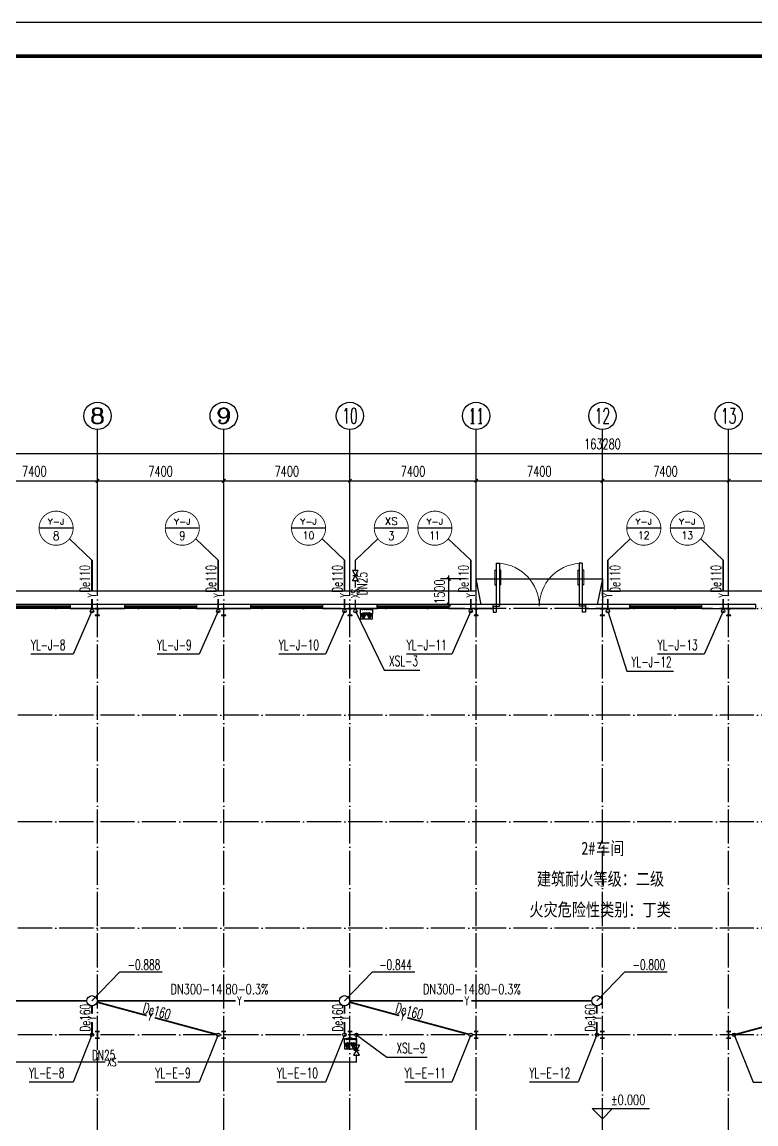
# Model space of a CAD drawing. Extents: x 13158459 to 15902229, y -1299598 to 28366.
# Drawn here: x 13963988 to 14007008, y -269868 to -205243 of the extents above; entities that cross this region are included whole.
import ezdxf
from ezdxf.enums import TextEntityAlignment as Align

# ---------------------------------------------------------------- set-up
doc = ezdxf.new("R2010")
doc.units = 0
doc.header["$LTSCALE"] = 1000
doc.header["$MEASUREMENT"] = 0
doc.linetypes.add('DOTE', pattern=[2.42, 2, -0.2, 0.02, -0.2])
for name, color, linetype in [('AXIS', 3, 'Continuous'), ('AXIS_TEXT', 7, 'Continuous'), ('COLUMN', 2, 'Continuous'), ('DIM_ELEV', 3, 'Continuous'), ('DIM_消防', 3, 'Continuous'), ('DIM_雨水', 3, 'Continuous'), ('DOTE', 8, 'DOTE'), ('EQUIP_消防', 7, 'Continuous'), ('PIPE-消防', 1, 'Continuous'), ('PIPE-雨水', 4, 'Continuous'), ('PUB_DIM', 3, 'Continuous'), ('PUB_TEXT', 7, 'Continuous'), ('TEXT_消防', 7, 'Continuous'), ('TEXT_雨水', 7, 'Continuous'), ('TK', 4, 'Continuous'), ('TWT_LEAD', 3, 'Continuous'), ('TWT_TEXT', 7, 'Continuous'), ('VALVE_消防', 7, 'Continuous'), ('VPIPE-消防', 1, 'Continuous'), ('VPIPE-雨水', 4, 'Continuous'), ('WALL-PARAPET', 6, 'Continuous'), ('WELL_雨水', 4, 'Continuous'), ('WINDOW', 4, 'Continuous')]:
    doc.layers.add(name, color=color, linetype=linetype)
doc.styles.add('_TCH_AXIS', font='COMPLEX', dxfattribs={"bigfont": 'GBCBIG'})
doc.styles.add('_TCH_DIM', font='SIMPLEX', dxfattribs={"bigfont": 'GBCBIG'})
doc.styles.add('_TCH_DIM_T3', font='SIMPLEX', dxfattribs={"width": 0.705882, "bigfont": 'GBCBIG'})
doc.styles.add('_TWT_CIRCLE', font='COMPLEX', dxfattribs={"width": 1.1, "height": 3, "bigfont": 'HZTXT'})
doc.styles.add('_TWT_PIPEDN', font='SIMPLEX', dxfattribs={"width": 0.8, "height": 3, "bigfont": 'HZTXT'})
doc.styles.add('_TWT_PIPETEXT', font='COMPLEX', dxfattribs={"width": 0.8, "height": 2.5, "bigfont": 'HZTXT'})
doc.styles.add('_TWT_SERIAL', font='COMPLEX', dxfattribs={"width": 0.8, "height": 3, "bigfont": 'HZTXT'})
doc.styles.add('COMPLEX', font='COMPLEX')
doc.styles.add('YAYA', font='', dxfattribs={"width": 0.8, "height": 1})
doc.styles.get('YAYA').set_extended_font_data('SimSun')
doc.dimstyles.new('_TCH_ARCH&&200', dxfattribs={"dimtxt": 595, "dimasz": 200, "dimexe": 500, "dimexo": 600, "dimgap": 252.5, "dimtad": 1, "dimdec": 0, "dimzin": 0, "dimdsep": 46, "dimtxsty": '_TCH_DIM_T3', "dimblk": 'ARCHTICK', "dimcen": 0.09, "dimclrt": 7, "dimazin": 2, "dimtfac": 1, "dimtdec": 0, "dimtix": 1, "dimtmove": 2, "dimatfit": 3, "dimfxl": 0, "dimtolj": 1, "dimtzin": 0, "dimarcsym": 0})

# ---------------------------------------------------------------- blocks, each defined once
blk = doc.blocks.new('A$C797E1D2B')
at = {"layer": 'COLUMN'}
h = blk.add_hatch(color=256, dxfattribs=at)
h.paths.add_polyline_path([(125, 400), (250, 400), (250, 388), (130, 388), (130, 200), (125, 200)])
h.paths.add_polyline_path([(0, 400), (125, 400), (125, 200), (120, 200), (120, 388), (0, 388)])
h.paths.add_polyline_path([(0, 12), (120, 12), (120, 200), (125, 200), (125, 0), (0, 0)])
h.paths.add_polyline_path([(125, 200), (130, 200), (130, 12), (250, 12), (250, 0), (125, 0)])
blk.add_lwpolyline([(250, 0), (250, 12), (130, 12), (130, 388), (250, 388), (250, 400), (0, 400), (0, 388), (120, 388), (120, 12), (0, 12), (0, 0)], close=True, dxfattribs=at)
blk = doc.blocks.new('消防软管卷盘')
blk.add_lwpolyline([(4963954, 151899), (4963954, 150312), (4964641, 150312), (4964641, 151899)], close=True)
for points, const_width in [([(4964134, 151704), (4964482, 151704)], 1), ([(4964134, 151566), (4964482, 151566)], 1), ([(4964134, 151428), (4964482, 151428)], 1), ([(4964134, 151290), (4964482, 151290)], 1), ([(4964134, 151152), (4964482, 151152)], 1), ([(4964134, 151014), (4964482, 151014)], 0.1), ([(4964134, 150876), (4964482, 150876)], 1), ([(4964134, 150738), (4964482, 150738)], 1), ([(4964150, 150600), (4964499, 150600)], 1), ([(4964150, 150462), (4964499, 150462)], 1)]:
    blk.add_lwpolyline(points, dxfattribs=dict(const_width=const_width))
for centre, start, end in [((4964134, 151636), 90, 270), ((4964134, 151360), 90, 270), ((4964134, 151084), 90, 270), ((4964482, 151498), 270, 90), ((4964482, 151222), 270, 90), ((4964482, 150946), 270, 90), ((4964134, 150808), 90, 270), ((4964150, 150532), 90, 270), ((4964499, 150670), 270, 90)]:
    blk.add_arc(centre, 69, start, end)
blk = doc.blocks.new('$TwtSys$00000546')
h = blk.add_hatch()
h.set_pattern_fill('ANSI31', color=256, scale=200, style=0)
h.set_pattern_definition([(45, (-38543.802, -6670.83), (-17.67767, 17.67767), [])])
h.paths.add_polyline_path([(-65, 174), (65, 174), (65, 44), (-65, 44)])
for points in [[(0, 344), (-198, 0), (198, 0)], [(-65, 174), (65, 174), (65, 44), (-65, 44)]]:
    blk.add_lwpolyline(points, close=True)
blk = doc.blocks.new('92623')
blk.add_lwpolyline([(8910066, 83014), (8909273, 83014), (8909273, 82670), (8910066, 82670)], close=True)
at = {"xscale": -0.5, "yscale": 0.5, "zscale": 0.5, "rotation": 89.99999999998747}
blk.add_blockref('消防软管卷盘', (8985223, 2565334), dxfattribs=at)
at = {"layer": 'EQUIP_消防', "color": 8, "rotation": 180}
for p in [(8909471, 83014), (8909868, 83014)]:
    blk.add_blockref('$TwtSys$00000546', p, dxfattribs=at)
blk = doc.blocks.new('GeYuanFrame_82261577', base_point=(20.09, 4.53))
at = {"layer": 'TK'}
blk.add_lwpolyline([(20.09, 4.53), (20.09, 598.53), (1071.09, 598.53), (1071.09, 4.53)], close=True, dxfattribs=at)
at = {"layer": 'TK', "const_width": 1}
blk.add_lwpolyline([(45.09, 588.53), (1061.09, 588.53), (1061.09, 14.53), (45.09, 14.53)], close=True, dxfattribs=at)
blk = doc.blocks.new('_AXISO')
blk.add_circle((0, 0), 0.5)
at = {"layer": 'AXIS_TEXT', "style": 'COMPLEX', "width": 1.041667}
blk.add_attdef('A', text='', height=0.56, dxfattribs=at).set_placement((-0.25, -0.28), (0.25, -0.28), align=Align.FIT)
blk = doc.blocks.new('_ArchTick')
at = {"color": 0, "linetype": 'ByBlock', "const_width": 0.4}
blk.add_lwpolyline([(-0.5, -0.5), (0.5, 0.5)], dxfattribs=at)
blk = doc.blocks.new('*D160')
at = {"layer": 'AXIS', "color": 0, "lineweight": -2}
for p, q in [((13916368, -236543), (13916368, -230043)), ((14079648, -236543), (14079648, -230043)), ((13916368, -230543), (14079648, -230543))]:
    blk.add_line(p, q, dxfattribs=at)
at = {"layer": 'Defpoints', "color": 0}
for p in [(14079648, -230543), (13916368, -237143), (14079648, -237143)]:
    blk.add_point(p, dxfattribs=at)
at = {"layer": 'AXIS', "color": 0, "lineweight": -2, "xscale": 200, "yscale": 200, "zscale": 200, "rotation": 180}
blk.add_blockref('_ArchTick', (13916368, -230543), dxfattribs=at)
at = {"layer": 'AXIS', "color": 0, "lineweight": -2, "xscale": 200, "yscale": 200, "zscale": 200}
blk.add_blockref('_ArchTick', (14079648, -230543), dxfattribs=at)
at = {"layer": 'AXIS', "color": 7, "insert": (13998008, -229993), "char_height": 595, "attachment_point": 5, "style": '_TCH_DIM_T3'}
blk.add_mtext('\\A1;163280', dxfattribs=at)
blk = doc.blocks.new('*D168')
at = {"layer": 'AXIS', "color": 0, "lineweight": -2}
for p, q in [((13961008, -236543), (13961008, -231643)), ((13968408, -236543), (13968408, -231643)), ((13961008, -232143), (13968408, -232143))]:
    blk.add_line(p, q, dxfattribs=at)
at = {"layer": 'Defpoints', "color": 0}
for p in [(13968408, -232143), (13961008, -237143), (13968408, -237143)]:
    blk.add_point(p, dxfattribs=at)
at = {"layer": 'AXIS', "color": 0, "lineweight": -2, "xscale": 200, "yscale": 200, "zscale": 200, "rotation": 180}
blk.add_blockref('_ArchTick', (13961008, -232143), dxfattribs=at)
at = {"layer": 'AXIS', "color": 0, "lineweight": -2, "xscale": 200, "yscale": 200, "zscale": 200}
blk.add_blockref('_ArchTick', (13968408, -232143), dxfattribs=at)
at = {"layer": 'AXIS', "color": 7, "insert": (13964708, -231593), "char_height": 595, "attachment_point": 5, "style": '_TCH_DIM_T3'}
blk.add_mtext('\\A1;7400', dxfattribs=at)
blk = doc.blocks.new('*D169')
at = {"layer": 'AXIS', "color": 0, "lineweight": -2}
for p, q in [((13968408, -236543), (13968408, -231643)), ((13975808, -236543), (13975808, -231643)), ((13968408, -232143), (13975808, -232143))]:
    blk.add_line(p, q, dxfattribs=at)
at = {"layer": 'Defpoints', "color": 0}
for p in [(13975808, -232143), (13968408, -237143), (13975808, -237143)]:
    blk.add_point(p, dxfattribs=at)
at = {"layer": 'AXIS', "color": 0, "lineweight": -2, "xscale": 200, "yscale": 200, "zscale": 200, "rotation": 180}
blk.add_blockref('_ArchTick', (13968408, -232143), dxfattribs=at)
at = {"layer": 'AXIS', "color": 0, "lineweight": -2, "xscale": 200, "yscale": 200, "zscale": 200}
blk.add_blockref('_ArchTick', (13975808, -232143), dxfattribs=at)
at = {"layer": 'AXIS', "color": 7, "insert": (13972108, -231593), "char_height": 595, "attachment_point": 5, "style": '_TCH_DIM_T3'}
blk.add_mtext('\\A1;7400', dxfattribs=at)
blk = doc.blocks.new('*D170')
at = {"layer": 'AXIS', "color": 0, "lineweight": -2}
for p, q in [((13975808, -236543), (13975808, -231643)), ((13983208, -236543), (13983208, -231643)), ((13975808, -232143), (13983208, -232143))]:
    blk.add_line(p, q, dxfattribs=at)
at = {"layer": 'Defpoints', "color": 0}
for p in [(13983208, -232143), (13975808, -237143), (13983208, -237143)]:
    blk.add_point(p, dxfattribs=at)
at = {"layer": 'AXIS', "color": 0, "lineweight": -2, "xscale": 200, "yscale": 200, "zscale": 200, "rotation": 180}
blk.add_blockref('_ArchTick', (13975808, -232143), dxfattribs=at)
at = {"layer": 'AXIS', "color": 0, "lineweight": -2, "xscale": 200, "yscale": 200, "zscale": 200}
blk.add_blockref('_ArchTick', (13983208, -232143), dxfattribs=at)
at = {"layer": 'AXIS', "color": 7, "insert": (13979508, -231593), "char_height": 595, "attachment_point": 5, "style": '_TCH_DIM_T3'}
blk.add_mtext('\\A1;7400', dxfattribs=at)
blk = doc.blocks.new('*D171')
at = {"layer": 'AXIS', "color": 0, "lineweight": -2}
for p, q in [((13983208, -236543), (13983208, -231643)), ((13990608, -236543), (13990608, -231643)), ((13983208, -232143), (13990608, -232143))]:
    blk.add_line(p, q, dxfattribs=at)
at = {"layer": 'Defpoints', "color": 0}
for p in [(13990608, -232143), (13983208, -237143), (13990608, -237143)]:
    blk.add_point(p, dxfattribs=at)
at = {"layer": 'AXIS', "color": 0, "lineweight": -2, "xscale": 200, "yscale": 200, "zscale": 200, "rotation": 180}
blk.add_blockref('_ArchTick', (13983208, -232143), dxfattribs=at)
at = {"layer": 'AXIS', "color": 0, "lineweight": -2, "xscale": 200, "yscale": 200, "zscale": 200}
blk.add_blockref('_ArchTick', (13990608, -232143), dxfattribs=at)
at = {"layer": 'AXIS', "color": 7, "insert": (13986908, -231593), "char_height": 595, "attachment_point": 5, "style": '_TCH_DIM_T3'}
blk.add_mtext('\\A1;7400', dxfattribs=at)
blk = doc.blocks.new('*D172')
at = {"layer": 'AXIS', "color": 0, "lineweight": -2}
for p, q in [((13990608, -236543), (13990608, -231643)), ((13998008, -236543), (13998008, -231643)), ((13990608, -232143), (13998008, -232143))]:
    blk.add_line(p, q, dxfattribs=at)
at = {"layer": 'Defpoints', "color": 0}
for p in [(13998008, -232143), (13990608, -237143), (13998008, -237143)]:
    blk.add_point(p, dxfattribs=at)
at = {"layer": 'AXIS', "color": 0, "lineweight": -2, "xscale": 200, "yscale": 200, "zscale": 200, "rotation": 180}
blk.add_blockref('_ArchTick', (13990608, -232143), dxfattribs=at)
at = {"layer": 'AXIS', "color": 0, "lineweight": -2, "xscale": 200, "yscale": 200, "zscale": 200}
blk.add_blockref('_ArchTick', (13998008, -232143), dxfattribs=at)
at = {"layer": 'AXIS', "color": 7, "insert": (13994308, -231593), "char_height": 595, "attachment_point": 5, "style": '_TCH_DIM_T3'}
blk.add_mtext('\\A1;7400', dxfattribs=at)
blk = doc.blocks.new('*D173')
at = {"layer": 'AXIS', "color": 0, "lineweight": -2}
for p, q in [((13998008, -236543), (13998008, -231643)), ((14005408, -236543), (14005408, -231643)), ((13998008, -232143), (14005408, -232143))]:
    blk.add_line(p, q, dxfattribs=at)
at = {"layer": 'Defpoints', "color": 0}
for p in [(14005408, -232143), (13998008, -237143), (14005408, -237143)]:
    blk.add_point(p, dxfattribs=at)
at = {"layer": 'AXIS', "color": 0, "lineweight": -2, "xscale": 200, "yscale": 200, "zscale": 200, "rotation": 180}
blk.add_blockref('_ArchTick', (13998008, -232143), dxfattribs=at)
at = {"layer": 'AXIS', "color": 0, "lineweight": -2, "xscale": 200, "yscale": 200, "zscale": 200}
blk.add_blockref('_ArchTick', (14005408, -232143), dxfattribs=at)
at = {"layer": 'AXIS', "color": 7, "insert": (14001708, -231593), "char_height": 595, "attachment_point": 5, "style": '_TCH_DIM_T3'}
blk.add_mtext('\\A1;7400', dxfattribs=at)
blk = doc.blocks.new('*D174')
at = {"layer": 'AXIS', "color": 0, "lineweight": -2}
for p, q in [((14005408, -236543), (14005408, -231643)), ((14012808, -236543), (14012808, -231643)), ((14005408, -232143), (14012808, -232143))]:
    blk.add_line(p, q, dxfattribs=at)
at = {"layer": 'Defpoints', "color": 0}
for p in [(14012808, -232143), (14005408, -237143), (14012808, -237143)]:
    blk.add_point(p, dxfattribs=at)
at = {"layer": 'AXIS', "color": 0, "lineweight": -2, "xscale": 200, "yscale": 200, "zscale": 200, "rotation": 180}
blk.add_blockref('_ArchTick', (14005408, -232143), dxfattribs=at)
at = {"layer": 'AXIS', "color": 0, "lineweight": -2, "xscale": 200, "yscale": 200, "zscale": 200}
blk.add_blockref('_ArchTick', (14012808, -232143), dxfattribs=at)
at = {"layer": 'AXIS', "color": 7, "insert": (14009108, -231593), "char_height": 595, "attachment_point": 5, "style": '_TCH_DIM_T3'}
blk.add_mtext('\\A1;7400', dxfattribs=at)
blk = doc.blocks.new('$DorLib2D$00000011')
at = {"lineweight": 13}
for p, q in [((-0.483, 0.396), (-0.483, 0.235)), ((-0.417, 0.396), (-0.417, 0.235)), ((0.417, 0.396), (0.417, 0.235)), ((0.483, 0.396), (0.483, 0.235))]:
    blk.add_line(p, q, dxfattribs=at)
for p, q in [((-0.483, 0.396), (-0.467, 0.396)), ((-0.467, 0.471), (-0.467, -0.062)), ((-0.467, 0.471), (-0.433, 0.471)), ((-0.433, 0.471), (-0.433, 0.004)), ((-0.417, 0.396), (-0.433, 0.396)), ((0.417, 0.396), (0.433, 0.396)), ((0.433, 0.471), (0.433, 0.004)), ((0.467, 0.471), (0.433, 0.471)), ((0.467, 0.471), (0.467, -0.062)), ((0.483, 0.396), (0.467, 0.396)), ((-0.483, 0.235), (-0.467, 0.235)), ((-0.417, 0.235), (-0.433, 0.235)), ((0.417, 0.235), (0.433, 0.235)), ((0.483, 0.235), (0.467, 0.235)), ((-0.5, 0.004), (-0.433, 0.004)), ((-0.5, 0.004), (-0.5, -0.062)), ((0.5, 0.004), (0.433, 0.004)), ((0.5, 0.004), (0.5, -0.062)), ((-0.5, -0.062), (-0.467, -0.062)), ((0.5, -0.062), (0.467, -0.062))]:
    blk.add_line(p, q)
for centre, start, end in [((-0.467, 0.004), 0, 85.904), ((0.467, 0.004), 94.096, 180)]:
    blk.add_arc(centre, 0.467, start, end, dxfattribs=at)
blk = doc.blocks.new('$TCHSYS$WIN2D')
for p, q in [((-0.5, 0.5), (0.5, 0.5)), ((-0.5, 0.5), (-0.5, -0.5)), ((0.5, 0.5), (0.5, -0.5)), ((0.5, 0.167), (-0.5, 0.167)), ((0.5, -0.167), (-0.5, -0.167)), ((-0.5, -0.5), (0.5, -0.5))]:
    blk.add_line(p, q)
blk = doc.blocks.new('*D350')
at = {"layer": 'Defpoints', "color": 0}
for p in [(13989008, -237903), (13990608, -237903), (13990608, -239403)]:
    blk.add_point(p, dxfattribs=at)
at = {"layer": 'PUB_DIM', "color": 0, "lineweight": -2}
for p, q in [((13989008, -237903), (13989008, -237703)), ((13990008, -237903), (13988508, -237903)), ((13989008, -239403), (13989008, -237903)), ((13990008, -239403), (13988508, -239403)), ((13989008, -239403), (13989008, -239603))]:
    blk.add_line(p, q, dxfattribs=at)
at = {"layer": 'PUB_DIM', "color": 0, "lineweight": -2, "xscale": 200, "yscale": 200, "zscale": 200}
for p, rotation in [((13989008, -237903), 270), ((13989008, -239403), 90)]:
    blk.add_blockref('_ArchTick', p, dxfattribs=dict(at, rotation=rotation))
at = {"layer": 'PUB_DIM', "color": 7, "insert": (13988458, -238653), "char_height": 595, "attachment_point": 5, "rotation": 90, "style": '_TCH_DIM_T3'}
blk.add_mtext('\\A1;1500', dxfattribs=at)
blk = doc.blocks.new('$VALVE$00000296')
for points in [[(-125, 72), (-125, -72), (125, 72), (125, -72), (-125, 72)], [(0, 60), (0, -64)]]:
    blk.add_lwpolyline(points)
for p in [(-125, 0), (125, 0)]:
    blk.add_point(p)
blk = doc.blocks.new('$TWTSYS$00000187')
blk.add_circle((0, 0, 0), 0.5)

msp = doc.modelspace()

# ---------------------------------------------------------------- hatches: boundary and pattern name
at = {"layer": 'PIPE-消防', "linetype": 'Continuous'}
for points in [[(13983587.2, -266234.2), (13983622.2, -266234.2), (13983622.2, -266269.2)], [(13983587.2, -266234.2), (13983587.2, -266269.2), (13983622.2, -266269.2)]]:
    msp.add_hatch(color=256, dxfattribs=at).paths.add_polyline_path(points)

# ---------------------------------------------------------------- linework, layer by layer
at = {"color": 8, "ltscale": 0.5}
for p, q in [((13990908, -239403.1), (13990608, -237903.1)), ((13998008, -237903.1), (13997708, -239403.1))]:
    msp.add_line(p, q, dxfattribs=at)
for points in [[(13990608, -239403.1), (13990608, -237903.1), (13998008, -237903.1), (13998008, -239403.1)], [(13946208, -238603.1), (13990608, -238603.1)], [(13998008, -238603.1), (14049808, -238603.1)]]:
    msp.add_lwpolyline(points, dxfattribs=at)
at = {"layer": 'AXIS'}
for p, q in [((13968408, -237143.1), (13968408, -229143.1)), ((13975808, -237143.1), (13975808, -229143.1)), ((13983208, -237143.1), (13983208, -229143.1)), ((13990608, -237143.1), (13990608, -229143.1)), ((13998008, -237143.1), (13998008, -229143.1)), ((14005408, -237143.1), (14005408, -229143.1))]:
    msp.add_line(p, q, dxfattribs=at)
at = {"layer": 'DIM_ELEV'}
for p, q in [((13998008, -269563.6), (13997408, -268963.6)), ((13997408, -268963.6), (14000768, -268963.6)), ((13998008, -269563.6), (13998608, -268963.6))]:
    msp.add_line(p, q, dxfattribs=at)
at = {"layer": 'DIM_消防'}
for p, q in [((13966983.7, -234928.4), (13964983.7, -234928.4)), ((13974382.1, -234928.4), (13972382.1, -234928.4)), ((13981783.7, -234928.4), (13979783.7, -234928.4)), ((13986632.2, -234928.4), (13984632.2, -234928.4)), ((13989183.7, -234928.4), (13987183.7, -234928.4)), ((14001432.2, -234928.4), (13999432.2, -234928.4)), ((14003983.7, -234928.4), (14001983.7, -234928.4)), ((13968088.4, -236801.9), (13966772.7, -235542.7)), ((13975486.8, -236801.9), (13974171.1, -235542.7)), ((13982888.4, -236801.9), (13981572.7, -235542.7)), ((13983527.5, -236801.9), (13984843.2, -235542.7)), ((13990288.4, -236801.9), (13988972.7, -235542.7)), ((13998327.5, -236801.9), (13999643.2, -235542.7)), ((14005088.4, -236801.9), (14003772.7, -235542.7)), ((13983527.5, -239787.1), (13985215.5, -243252.9, 3000)), ((13985215.5, -243252.9, 3000), (13987297.4, -243252.9, 3000))]:
    msp.add_line(p, q, dxfattribs=at)
at = {"layer": 'DIM_消防', "color": 3}
for p, q in [((13983587.2, -264643.1), (13985366.1, -265954.8)), ((13985366.1, -265954.8), (13987729.3, -265954.8))]:
    msp.add_line(p, q, dxfattribs=at)
at = {"layer": 'DIM_消防', "const_width": 50}
for points in [[(13966983.7, -234928.4, 1), (13964983.7, -234928.4, 1)], [(13974382.1, -234928.4, 1), (13972382.1, -234928.4, 1)], [(13981783.7, -234928.4, 1), (13979783.7, -234928.4, 1)], [(13986632.2, -234928.4, 1), (13984632.2, -234928.4, 1)], [(13989183.7, -234928.4, 1), (13987183.7, -234928.4, 1)], [(14001432.2, -234928.4, 1), (13999432.2, -234928.4, 1)], [(14003983.7, -234928.4, 1), (14001983.7, -234928.4, 1)]]:
    msp.add_lwpolyline(points, format="xyb", close=True, dxfattribs=at)
at = {"layer": 'DIM_雨水'}
for p, q in [((13968088.4, -239787.1), (13966978.4, -242315.5)), ((13975486.8, -239787.1), (13974376.7, -242315.5)), ((13982888.4, -239787.1), (13981778.4, -242315.5)), ((13990288.4, -239787.1), (13989178.4, -242315.5)), ((13998327.5, -239787.1), (13999437.6, -243309.3)), ((14005088.4, -239787.1), (14003978.4, -242315.5)), ((13966978.4, -242315.5), (13964508.1, -242315.5)), ((13974376.7, -242315.5), (13971906.4, -242315.5)), ((13981778.4, -242315.5), (13979037.5, -242315.5)), ((13989178.4, -242315.5), (13986528.1, -242315.5)), ((14003978.4, -242315.5), (14001237.5, -242315.5)), ((13999437.6, -243309.3), (14002178.4, -243309.3)), ((13968088.4, -264643.1, 3000), (13966978.4, -267420.2, 3000)), ((13975488.4, -264643.1, 3000), (13974378.4, -267420.2, 3000)), ((13982888.4, -264643.1), (13981778.4, -267420.2)), ((13990288.4, -264643.1), (13989178.4, -267420.2)), ((13997688.4, -264643.1), (13996578.4, -267420.2)), ((14005727.5, -264643.1), (14006837.6, -267420.2)), ((13966978.4, -267420.2, 3000), (13964400.3, -267420.2, 3000)), ((13974378.4, -267420.2, 3000), (13971800.3, -267420.2, 3000)), ((13981778.4, -267420.2), (13978928.3, -267420.2)), ((13989178.4, -267420.2), (13986419.3, -267420.2)), ((13996578.4, -267420.2), (13993728.3, -267420.2)), ((14006837.6, -267420.2), (14009687.6, -267420.2))]:
    msp.add_line(p, q, dxfattribs=at)
at = {"layer": 'DOTE'}
for p, q in [((13968408, -292143.1), (13968408, -237143.1)), ((13975808, -292143.1), (13975808, -237143.1)), ((13983208, -292143.1), (13983208, -237143.1)), ((13990608, -292143.1), (13990608, -237143.1)), ((13998008, -292143.1), (13998008, -237143.1)), ((14005408, -292143.1), (14005408, -237143.1)), ((14081908, -239643.1), (13914108, -239643.1)), ((14081908, -245893.1), (13914108, -245893.1)), ((14081908, -252143.1), (13914108, -252143.1)), ((14081908, -258393.1), (13914108, -258393.1)), ((14081908, -264643.1), (13914108, -264643.1))]:
    msp.add_line(p, q, dxfattribs=at)
at = {"layer": 'PIPE-消防', "linetype": 'Continuous', "const_width": 70}
for points in [[(13983527.5, -237415.2), (13983527.5, -236801.9)], [(13983527.5, -238410), (13983527.5, -238015.2)], [(13983527.5, -239687.1), (13983527.5, -239128.1)], [(13983587.2, -264743.1), (13983587.2, -265234.5)], [(13953987.2, -266234.2), (13968874.8, -266234.2)], [(13969592.9, -266234.2), (13983587.2, -266234.2)], [(13983587.2, -265834.5), (13983587.2, -266234.2)]]:
    msp.add_lwpolyline(points, dxfattribs=at)
at = {"layer": 'PIPE-雨水', "linetype": 'Continuous', "const_width": 100}
for points in [[(13968088.4, -238600.1), (13968088.4, -236801.9)], [(13975486.8, -238600.1), (13975486.8, -236801.9)], [(13982888.4, -238600.1), (13982888.4, -236801.9)], [(13990288.4, -238600.1), (13990288.4, -236801.9)], [(13998327.5, -238600.1), (13998327.5, -236801.9)], [(14005088.4, -238600.1), (14005088.4, -236801.9)], [(13968088.4, -239687.1), (13968088.4, -239089.6)], [(13975486.8, -239687.1), (13975486.8, -239089.6)], [(13982888.4, -239687.1), (13982888.4, -239089.6)], [(13990288.4, -239687.1), (13990288.4, -239089.6)], [(13998327.5, -239687.1), (13998327.5, -239089.6)], [(14005088.4, -239687.1), (14005088.4, -239089.6)], [(13967788.4, -262643.1), (13962091.7, -262643.1)], [(13968378.1, -262721.3), (13971295.4, -263509.8)], [(13976503.3, -262643.1), (13968388.4, -262643.1)], [(13982588.4, -262643.1), (13976992.8, -262643.1)], [(13983178.1, -262721.3), (13986095.4, -263509.8)], [(13989835.8, -262643.1), (13983188.4, -262643.1)], [(13997388.4, -262643.1), (13990325.3, -262643.1)], [(13971768, -263637.5), (13975391.9, -264617)], [(13986568, -263637.5), (13990191.9, -264617)], [(14005824, -264617), (14008955.7, -263770.6)]]:
    msp.add_lwpolyline(points, dxfattribs=at)
at = {"layer": 'PIPE-雨水', "linetype": 'Continuous', "ltscale": 2, "const_width": 100}
for points in [[(13968088.4, -263390.7), (13968088.4, -262943.1)], [(13982888.4, -263390.7), (13982888.4, -262943.1)], [(13997688.4, -263390.7), (13997688.4, -262943.1)], [(13968088.4, -264543.1), (13968088.4, -263880.2)], [(13982888.4, -264543.1), (13982888.4, -263880.2)], [(13997688.4, -264543.1), (13997688.4, -263880.2)]]:
    msp.add_lwpolyline(points, dxfattribs=at)
at = {"layer": 'TWT_LEAD'}
for p, q in [((13968088.4, -262643.1), (13969727.1, -260951.4)), ((13969727.1, -260951.4), (13972208.9, -260951.4)), ((13982888.4, -262643.1), (13984527.1, -260951.4)), ((13984527.1, -260951.4), (13987008.9, -260951.4)), ((13997688.4, -262643.1), (13999327.1, -260951.4)), ((13999327.1, -260951.4), (14001808.9, -260951.4))]:
    msp.add_line(p, q, dxfattribs=at)
at = {"layer": 'VPIPE-消防', "linetype": 'Continuous'}
for centre in [(13983527.5, -239787.1), (13983587.2, -264643.1)]:
    msp.add_circle(centre, 100, dxfattribs=at)
at = {"layer": 'VPIPE-雨水', "linetype": 'Continuous'}
for centre in [(13968088.4, -239787.1), (13975486.8, -239787.1), (13982888.4, -239787.1), (13990288.4, -239787.1), (13998327.5, -239787.1), (14005088.4, -239787.1), (13968088.4, -264643.1), (13975488.4, -264643.1), (13982888.4, -264643.1), (13990288.4, -264643.1), (13997688.4, -264643.1), (14005727.5, -264643.1)]:
    msp.add_circle(centre, 100, dxfattribs=at)
at = {"layer": 'WALL-PARAPET'}
for p, q in [((13970008, -239403.1), (13966808, -239403.1)), ((13966808, -239403.1), (13966808, -239643.1)), ((13966808, -239643.1), (13970008, -239643.1)), ((13970008, -239643.1), (13970008, -239403.1)), ((13977408, -239403.1), (13974208, -239403.1)), ((13974208, -239403.1), (13974208, -239643.1)), ((13974208, -239643.1), (13977408, -239643.1)), ((13977408, -239643.1), (13977408, -239403.1)), ((13984808, -239403.1), (13981608, -239403.1)), ((13981608, -239403.1), (13981608, -239643.1)), ((13981608, -239643.1), (13984808, -239643.1)), ((13984808, -239643.1), (13984808, -239403.1)), ((13991608, -239403.1), (13989008, -239403.1)), ((13989008, -239403.1), (13989008, -239643.1)), ((13989008, -239643.1), (13991608, -239643.1)), ((13991608, -239643.1), (13991608, -239403.1)), ((13999608, -239403.1), (13997008, -239403.1)), ((13997008, -239403.1), (13997008, -239643.1)), ((13997008, -239643.1), (13999608, -239643.1)), ((13999608, -239643.1), (13999608, -239403.1)), ((14007008, -239403.1), (14003808, -239403.1)), ((14003808, -239403.1), (14003808, -239643.1)), ((14003808, -239643.1), (14007008, -239643.1)), ((14007008, -239643.1), (14007008, -239403.1))]:
    msp.add_line(p, q, dxfattribs=at)
at = {"layer": 'WINDOW'}
msp.add_line((13997008, -239403.1), (13991608, -239403.1), dxfattribs=at)

# ---------------------------------------------------------------- block references
for name, p, xscale, yscale, zscale in [('GeYuanFrame_82261577', (13898408, -324043.1), 200, 200, 200), ('92623', (6125850.7, -313164.1), 0.882, 0.882, 0.882), ('92623', (6124911, -338372.4), 0.882, 0.882, 0.882)]:
    msp.add_blockref(name, p, dxfattribs=dict(xscale=xscale, yscale=yscale, zscale=zscale))
at = {"rotation": 180}
for p in [(13968533, -239643.1), (13975933, -239643.1), (13983333, -239643.1), (13990733, -239643.1), (13998133, -239643.1), (14005533, -239643.1), (13968533, -264443.1), (13975933, -264443.1), (13983333, -264443.1), (13990733, -264443.1), (13998133, -264443.1), (14005533, -264443.1)]:
    msp.add_blockref('A$C797E1D2B', p, dxfattribs=at)
at = {"layer": 'AXIS'}
ref = msp.add_blockref('_AXISO', (13968408, -228343.1), dxfattribs=dict(at, xscale=1600, yscale=1600, zscale=1600))
ref.add_attrib('A', '8', dxfattribs={"layer": 'AXIS_TEXT', "ltscale": 0.5, "height": 905.1, "style": '_TCH_AXIS', "width": 1.5}).set_placement((13967955.4, -228795.6), (13968860.5, -228795.6), align=Align.FIT)
ref = msp.add_blockref('_AXISO', (13975808, -228343.1), dxfattribs=dict(at, xscale=1600, yscale=1600, zscale=1600))
ref.add_attrib('A', '9', dxfattribs={"layer": 'AXIS_TEXT', "ltscale": 0.5, "height": 905.1, "style": '_TCH_AXIS', "width": 1.5}).set_placement((13975355.4, -228795.6), (13976260.5, -228795.6), align=Align.FIT)
ref = msp.add_blockref('_AXISO', (13983208, -228343.1), dxfattribs=dict(at, xscale=1600, yscale=1600, zscale=1600))
ref.add_attrib('A', '10', dxfattribs={"layer": 'AXIS_TEXT', "ltscale": 0.5, "height": 905.1, "style": '_TCH_AXIS', "width": 0.724138}).set_placement((13982755.4, -228795.6), (13983660.5, -228795.6), align=Align.FIT)
ref = msp.add_blockref('_AXISO', (13990608, -228343.1), dxfattribs=dict(at, xscale=1600, yscale=1600, zscale=1600))
ref.add_attrib('A', '11', dxfattribs={"layer": 'AXIS_TEXT', "ltscale": 0.5, "height": 905.1, "style": '_TCH_AXIS', "width": 0.875}).set_placement((13990155.4, -228795.6), (13991060.5, -228795.6), align=Align.FIT)
ref = msp.add_blockref('_AXISO', (13998008, -228343.1), dxfattribs=dict(at, xscale=1600, yscale=1600, zscale=1600))
ref.add_attrib('A', '12', dxfattribs={"layer": 'AXIS_TEXT', "ltscale": 0.5, "height": 905.1, "style": '_TCH_AXIS', "width": 0.724138}).set_placement((13997555.4, -228795.6), (13998460.5, -228795.6), align=Align.FIT)
ref = msp.add_blockref('_AXISO', (14005408, -228343.1), dxfattribs=dict(at, xscale=1600, yscale=1600, zscale=1600))
ref.add_attrib('A', '13', dxfattribs={"layer": 'AXIS_TEXT', "ltscale": 0.5, "height": 905.1, "style": '_TCH_AXIS', "width": 0.724138}).set_placement((14004955.4, -228795.6), (14005860.5, -228795.6), align=Align.FIT)
at = {"layer": 'VALVE_消防', "xscale": -2.4, "yscale": -2.4, "zscale": 2.4}
for p, rotation in [((13983527.5, -237715.2), 90), ((13983587.2, -265534.5), 270)]:
    msp.add_blockref('$VALVE$00000296', p, dxfattribs=dict(at, rotation=rotation))
at = {"layer": 'WELL_雨水', "xscale": 600, "yscale": 600, "zscale": 600, "rotation": 180}
for p in [(13968088.4, -262643.1), (13982888.4, -262643.1), (13997688.4, -262643.1)]:
    msp.add_blockref('$TWTSYS$00000187', p, dxfattribs=at)
at = {"layer": 'WINDOW', "rotation": 180}
for name, p, xscale, yscale, zscale in [('$DorLib2D$00000011', (13994308, -239523.1), 5400, -5400, 5400), ('$TCHSYS$WIN2D', (13964708, -239523.1), 4200, -240, 4200), ('$TCHSYS$WIN2D', (13972108, -239523.1), 4200, -240, 4200), ('$TCHSYS$WIN2D', (13979508, -239523.1), 4200, -240, 4200), ('$TCHSYS$WIN2D', (13986908, -239523.1), 4200, -240, 4200), ('$TCHSYS$WIN2D', (14001708, -239523.1), 4200, -240, 4200)]:
    msp.add_blockref(name, p, dxfattribs=dict(at, xscale=xscale, yscale=yscale, zscale=zscale))

# ---------------------------------------------------------------- texts
at = {"layer": 'DIM_消防', "color": 7, "style": '_TWT_CIRCLE'}
for s, height, p, p2 in [('Y-J', 319.91, (13965497.7, -234706.8), (13966469.7, -234706.8)), ('Y-J', 319.91, (13972896.1, -234706.8), (13973868, -234706.8)), ('Y-J', 319.91, (13980297.7, -234706.8), (13981269.7, -234706.8)), ('XS', 423.95, (13985254.7, -234727.6), (13986009.8, -234727.6)), ('Y-J', 319.91, (13987697.7, -234706.8), (13988669.7, -234706.8)), ('Y-J', 319.91, (13999946.3, -234706.8), (14000918.2, -234706.8)), ('Y-J', 319.91, (14002497.7, -234706.8), (14003469.7, -234706.8)), ('8', 517.5, (13965794, -235631.6), (13966173.4, -235631.6)), ('9', 517.5, (13973192.3, -235631.6), (13973571.8, -235631.6)), ('10', 448.85, (13980442.8, -235573.7), (13981124.6, -235573.7)), ('3', 517.5, (13985442.5, -235631.6), (13985822, -235631.6)), ('11', 473.59, (13987886, -235594.4), (13988481.4, -235594.4)), ('12', 448.85, (14000091.3, -235573.7), (14000773.2, -235573.7)), ('13', 448.85, (14002642.8, -235573.7), (14003324.6, -235573.7))]:
    msp.add_text(s, height=height, dxfattribs=at).set_placement(p, p2, align=Align.FIT)
at = {"layer": 'PUB_TEXT'}
for s, height, style, width, p in [('2#', 759.49, 'YAYA', 0.8, (13996774.2, -254079.3)), ('车间', 759.49, 'YAYA', 0.8, (13997638.4, -254079.3)), ('建筑耐火等级：二级', 759.49, 'YAYA', 0.8, (13994168.3, -255879.3)), ('火灾危险性类别：丁类', 759.49, 'YAYA', 0.8, (13993726.1, -257679.3)), ('%%P0.000', 595, '_TCH_DIM', 0.705882, (13998508, -268753.6))]:
    msp.add_text(s, height=height, dxfattribs=dict(at, style=style, width=width)).set_placement(p)
at = {"layer": 'TEXT_消防', "linetype": 'Continuous', "style": '_TWT_PIPEDN', "width": 0.64}
msp.add_text('DN25', height=600, rotation=90, dxfattribs=at).set_placement((13984227.5, -238866.2))
at = {"layer": 'TEXT_消防', "style": '_TWT_PIPETEXT', "width": 0.64}
msp.add_text('XS', height=500, rotation=90, dxfattribs=at).set_placement((13983777.5, -239028.1))
at = {"layer": 'TEXT_消防', "linetype": 'Continuous', "style": '_TWT_PIPEDN', "width": 0.64}
msp.add_text('DN25', height=600, dxfattribs=at).set_placement((13968083.2, -266134.2))
at = {"layer": 'TEXT_消防', "style": '_TWT_PIPETEXT', "width": 0.64}
msp.add_text('XS', height=500, dxfattribs=at).set_placement((13968974.8, -266484.2))
at = {"layer": 'TEXT_雨水', "linetype": 'Continuous', "style": '_TWT_PIPEDN', "width": 0.64}
for s, rotation, p in [('De110', 90, (13967967.5, -238716)), ('De110', 90, (13975365.9, -238716)), ('De110', 90, (13982767.5, -238716)), ('De110', 90, (13990167.5, -238716)), ('De110', 90, (13999048.4, -238716)), ('De110', 90, (14004967.5, -238716)), ('De160', 90, (13967988.4, -264456.8)), ('De160', 344.875993, (13971029, -263334.2)), ('De160', 90, (13982788.4, -264456.8)), ('De160', 344.875993, (13985829, -263334.2)), ('De160', 90, (13997588.4, -264456.8))]:
    msp.add_text(s, height=600, rotation=rotation, dxfattribs=at).set_placement(p)
at = {"layer": 'TEXT_雨水', "style": '_TWT_PIPETEXT', "width": 0.64}
for rotation, p in [(90, (13968338.4, -238989.6)), (90, (13975736.8, -238989.6)), (90, (13983138.4, -238989.6)), (90, (13990538.4, -238989.6)), (90, (13998577.5, -238989.6)), (90, (14005338.4, -238989.6)), (90, (13968338.4, -263780.2)), (344.875993, (13971326.7, -263777.3)), (90, (13983138.4, -263780.2)), (344.875993, (13986126.7, -263777.3)), (90, (13997938.4, -263780.2))]:
    msp.add_text('Y', height=500, rotation=rotation, dxfattribs=at).set_placement(p)
for p in [(13976603.3, -262893.1), (13989935.8, -262893.1)]:
    msp.add_text('Y', height=500, dxfattribs=at).set_placement(p)
at = {"layer": 'TWT_TEXT'}
for s, height, style, width, p in [('YL-J-8', 600, '_TWT_SERIAL', 0.64, (13964508.1, -242075.5)), ('YL-J-9', 600, '_TWT_SERIAL', 0.64, (13971906.4, -242075.5)), ('YL-J-10', 600, '_TWT_SERIAL', 0.64, (13979037.5, -242075.5)), ('YL-J-11', 600, '_TWT_SERIAL', 0.64, (13986528.1, -242075.5)), ('YL-J-13', 600, '_TWT_SERIAL', 0.64, (14001237.5, -242075.5)), ('XSL-3', 600, '_TWT_SERIAL', 0.64, (13985505.4, -243012.9, 3000)), ('YL-J-12', 600, '_TWT_SERIAL', 0.64, (13999709.9, -243069.3)), ('-0.888', 600, '_TWT_SERIAL', 0.64, (13970179.2, -260831.4)), ('-0.844', 600, '_TWT_SERIAL', 0.64, (13984924.3, -260831.4)), ('-0.800', 600, '_TWT_SERIAL', 0.64, (13999779.2, -260831.4)), ('DN300-14.80-0.3%', 595, '_TCH_DIM', 0.705882, (13972687.9, -262255.3, -3000)), ('DN300-14.80-0.3%', 595, '_TCH_DIM', 0.705882, (13987487.9, -262255.3)), ('XSL-9', 600, '_TWT_SERIAL', 0.64, (13985937.3, -265714.8)), ('YL-E-8', 600, '_TWT_SERIAL', 0.64, (13964400.3, -267180.2, 3000)), ('YL-E-9', 600, '_TWT_SERIAL', 0.64, (13971800.3, -267180.2, 3000)), ('YL-E-10', 600, '_TWT_SERIAL', 0.64, (13978928.3, -267180.2)), ('YL-E-11', 600, '_TWT_SERIAL', 0.64, (13986419.3, -267180.2)), ('YL-E-12', 600, '_TWT_SERIAL', 0.64, (13993728.3, -267180.2))]:
    msp.add_text(s, height=height, dxfattribs=dict(at, style=style, width=width)).set_placement(p)

# ---------------------------------------------------------------- dimensions: what is measured, and where the dimension line sits
at = {"layer": 'AXIS'}
for p1, p2, distance, text, picture, middle in [((13916368, -237143.1), (14079648, -237143.1), 6600, '163280', '*D160', (13998008, -229993.1)), ((13961008, -237143.1), (13968408, -237143.1), 5000, '7400', '*D168', (13964708, -231593.1)), ((13968408, -237143.1), (13975808, -237143.1), 5000, '7400', '*D169', (13972108, -231593.1)), ((13975808, -237143.1), (13983208, -237143.1), 5000, '7400', '*D170', (13979508, -231593.1)), ((13983208, -237143.1), (13990608, -237143.1), 5000, '7400', '*D171', (13986908, -231593.1)), ((13990608, -237143.1), (13998008, -237143.1), 5000, '7400', '*D172', (13994308, -231593.1)), ((13998008, -237143.1), (14005408, -237143.1), 5000, '7400', '*D173', (14001708, -231593.1)), ((14005408, -237143.1), (14012808, -237143.1), 5000, '7400', '*D174', (14009108, -231593.1))]:
    dim = msp.add_aligned_dim(p1=p1, p2=p2, distance=distance, text=text, dimstyle='_TCH_ARCH&&200', dxfattribs=at)
    dim.commit()
    dim.dimension.update_dxf_attribs({"geometry": picture, "text_midpoint": middle})
at = {"layer": 'PUB_DIM'}
dim = msp.add_aligned_dim(p1=(13990608, -239403.1), p2=(13990608, -237903.1), distance=1600, text='1500', dimstyle='_TCH_ARCH&&200', dxfattribs=at)
dim.commit()
dim.dimension.update_dxf_attribs({"geometry": '*D350', "text_midpoint": (13988458, -238653.1)})

doc.saveas('drawing.dxf')
